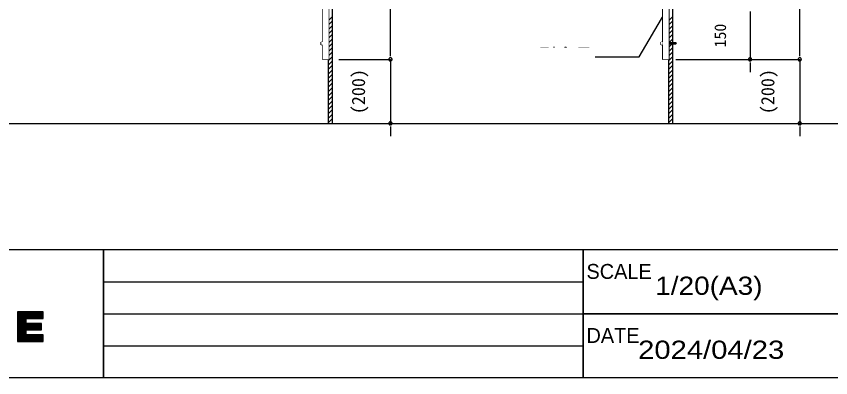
# Model space of a CAD drawing. Units: millimetres, scale not verified. Extents: x -4205 to 4205, y -2975 to 2975.
# Drawn here: x -1423 to 1124, y -2750 to -1621 of the extents above; entities that cross this region are included whole.
import ezdxf
from ezdxf.enums import TextEntityAlignment as Align

# ---------------------------------------------------------------- set-up
doc = ezdxf.new("R2010")
doc.units = ezdxf.units.MM
doc.header["$LTSCALE"] = 20
for name, color, linetype in [('0-0', 7, 'Continuous'), ('0-1', 3, 'Continuous'), ('0-2', 7, 'Continuous')]:
    doc.layers.add(name, color=color, linetype=linetype)
doc.styles.add('メイリオ', font='')
doc.styles.add('ＭＳ ゴシック', font='')
doc.styles.get('メイリオ').set_extended_font_data('メイリオ')
doc.styles.get('ＭＳ ゴシック').set_extended_font_data('MS Gothic')

msp = doc.modelspace()

# ---------------------------------------------------------------- linework, layer by layer
at = {"layer": '0-0'}
for p, q in [((-446.63, -1955.6), (-446.63, 444.4)), ((-434.13, -1955.6), (-434.13, 444.4)), ((617.09, -1955.6), (617.09, 444.4)), ((617.09, -1955.6), (617.09, 444.4)), ((629.59, -1955.6), (629.59, 444.4)), ((-446.63, -1634.14), (-434.13, -1621.64)), ((617.09, -1634.14), (629.59, -1621.64)), ((-446.63, -1647.98), (-434.13, -1635.48)), ((-446.63, -1661.83), (-434.13, -1649.33)), ((617.09, -1647.98), (629.59, -1635.48)), ((617.09, -1661.83), (629.59, -1649.33)), ((-446.63, -1675.67), (-434.13, -1663.17)), ((-446.63, -1689.52), (-434.13, -1677.02)), ((617.09, -1675.67), (629.59, -1663.17)), ((617.09, -1689.52), (629.59, -1677.02)), ((-446.63, -1703.36), (-434.13, -1690.86)), ((-446.63, -1717.21), (-434.13, -1704.71)), ((598.09, -1702.6), (595.09, -1702.6)), ((595.79, -1708.6), (595.79, -1702.6)), ((596.59, -1708.6), (596.59, -1702.6)), ((597.39, -1708.6), (597.39, -1702.6)), ((598.09, -1709.6), (598.09, -1701.6)), ((638.06, -1703.6), (599.09, -1703.6)), ((599.56, -1708.07), (600.13, -1703.12)), ((600.27, -1703.65), (600.13, -1703.12)), ((600.56, -1708.07), (601.13, -1703.12)), ((601.27, -1703.65), (601.13, -1703.12)), ((601.56, -1708.07), (602.13, -1703.12)), ((602.27, -1703.65), (602.13, -1703.12)), ((602.56, -1708.07), (603.13, -1703.12)), ((603.27, -1703.65), (603.13, -1703.12)), ((603.56, -1708.07), (604.13, -1703.12)), ((604.27, -1703.65), (604.13, -1703.12)), ((604.56, -1708.07), (605.13, -1703.12)), ((605.27, -1703.65), (605.13, -1703.12)), ((605.56, -1708.07), (606.13, -1703.12)), ((606.27, -1703.65), (606.13, -1703.12)), ((606.56, -1708.07), (607.13, -1703.12)), ((607.27, -1703.65), (607.13, -1703.12)), ((607.56, -1708.07), (608.13, -1703.12)), ((608.27, -1703.65), (608.13, -1703.12)), ((608.56, -1708.07), (609.13, -1703.12)), ((609.27, -1703.65), (609.13, -1703.12)), ((609.56, -1708.07), (610.13, -1703.12)), ((610.27, -1703.65), (610.13, -1703.12)), ((610.56, -1708.07), (611.13, -1703.12)), ((611.27, -1703.65), (611.13, -1703.12)), ((611.56, -1708.07), (612.13, -1703.12)), ((612.27, -1703.65), (612.13, -1703.12)), ((612.56, -1708.07), (613.13, -1703.12)), ((613.27, -1703.65), (613.13, -1703.12)), ((613.56, -1708.07), (614.13, -1703.12)), ((614.27, -1703.65), (614.13, -1703.12)), ((614.56, -1708.07), (615.13, -1703.12)), ((615.27, -1703.65), (615.13, -1703.12)), ((615.56, -1708.07), (616.13, -1703.12)), ((616.27, -1703.65), (616.13, -1703.12)), ((616.56, -1708.07), (617.13, -1703.12)), ((617.09, -1703.36), (629.59, -1690.86)), ((617.09, -1717.21), (629.59, -1704.71)), ((617.27, -1703.65), (617.13, -1703.12)), ((617.56, -1708.07), (618.13, -1703.12)), ((618.27, -1703.65), (618.13, -1703.12)), ((618.56, -1708.07), (619.13, -1703.12)), ((619.27, -1703.65), (619.13, -1703.12)), ((619.56, -1708.07), (620.13, -1703.12)), ((620.27, -1703.65), (620.13, -1703.12)), ((620.56, -1708.07), (621.13, -1703.12)), ((621.27, -1703.65), (621.13, -1703.12)), ((621.56, -1708.07), (622.13, -1703.12)), ((622.27, -1703.65), (622.13, -1703.12)), ((622.56, -1708.07), (623.13, -1703.12)), ((623.27, -1703.65), (623.13, -1703.12)), ((623.56, -1708.07), (624.13, -1703.12)), ((624.27, -1703.65), (624.13, -1703.12)), ((624.56, -1708.07), (625.13, -1703.12)), ((625.27, -1703.65), (625.13, -1703.12)), ((625.56, -1708.07), (626.13, -1703.12)), ((626.27, -1703.65), (626.13, -1703.12)), ((626.56, -1708.07), (627.13, -1703.12)), ((627.27, -1703.65), (627.13, -1703.12)), ((627.56, -1708.07), (628.13, -1703.12)), ((628.27, -1703.65), (628.13, -1703.12)), ((628.56, -1708.07), (629.13, -1703.12)), ((629.27, -1703.65), (629.13, -1703.12)), ((629.56, -1708.07), (630.13, -1703.12)), ((630.27, -1703.65), (630.13, -1703.12)), ((630.56, -1708.07), (631.13, -1703.12)), ((631.27, -1703.65), (631.13, -1703.12)), ((631.56, -1708.07), (632.13, -1703.12)), ((632.27, -1703.65), (632.13, -1703.12)), ((632.56, -1708.07), (633.13, -1703.12)), ((633.27, -1703.65), (633.13, -1703.12)), ((633.56, -1708.07), (634.13, -1703.12)), ((634.27, -1703.65), (634.13, -1703.12)), ((634.56, -1708.07), (635.13, -1703.12)), ((635.27, -1703.65), (635.13, -1703.12)), ((635.56, -1708.07), (636.13, -1703.12)), ((636.27, -1703.65), (636.13, -1703.12)), ((636.56, -1708.07), (637.13, -1703.12)), ((637.27, -1703.65), (637.13, -1703.12)), ((637.56, -1708.07), (638.13, -1703.12)), ((641.09, -1705.6), (638.06, -1703.6)), ((638.27, -1703.65), (638.13, -1703.12)), ((638.58, -1707.9), (639.05, -1703.72)), ((639.19, -1704.25), (639.05, -1703.72)), ((639.66, -1707.28), (639.98, -1704.26)), ((640.12, -1704.79), (639.98, -1704.26)), ((-446.63, -1731.05), (-434.13, -1718.55)), ((599.09, -1709.6), (598.09, -1709.6)), ((599.56, -1708.07), (599.42, -1707.55)), ((600.56, -1708.07), (600.42, -1707.55)), ((601.56, -1708.07), (601.42, -1707.55)), ((602.56, -1708.07), (602.42, -1707.55)), ((603.56, -1708.07), (603.42, -1707.55)), ((604.56, -1708.07), (604.42, -1707.55)), ((605.56, -1708.07), (605.42, -1707.55)), ((606.56, -1708.07), (606.42, -1707.55)), ((607.56, -1708.07), (607.42, -1707.55)), ((608.56, -1708.07), (608.42, -1707.55)), ((609.56, -1708.07), (609.42, -1707.55)), ((610.56, -1708.07), (610.42, -1707.55)), ((611.56, -1708.07), (611.42, -1707.55)), ((612.56, -1708.07), (612.42, -1707.55)), ((613.56, -1708.07), (613.42, -1707.55)), ((614.56, -1708.07), (614.42, -1707.55)), ((615.56, -1708.07), (615.42, -1707.55)), ((616.56, -1708.07), (616.42, -1707.55)), ((617.09, -1731.05), (629.59, -1718.55)), ((617.56, -1708.07), (617.42, -1707.55)), ((618.56, -1708.07), (618.42, -1707.55)), ((619.56, -1708.07), (619.42, -1707.55)), ((620.56, -1708.07), (620.42, -1707.55)), ((621.56, -1708.07), (621.42, -1707.55)), ((622.56, -1708.07), (622.42, -1707.55)), ((623.56, -1708.07), (623.42, -1707.55)), ((624.56, -1708.07), (624.42, -1707.55)), ((625.56, -1708.07), (625.42, -1707.55)), ((626.56, -1708.07), (626.42, -1707.55)), ((627.56, -1708.07), (627.42, -1707.55)), ((628.56, -1708.07), (628.42, -1707.55)), ((629.56, -1708.07), (629.42, -1707.55)), ((630.56, -1708.07), (630.42, -1707.55)), ((631.56, -1708.07), (631.42, -1707.55)), ((632.56, -1708.07), (632.42, -1707.55)), ((633.56, -1708.07), (633.42, -1707.55)), ((634.56, -1708.07), (634.42, -1707.55)), ((635.56, -1708.07), (635.42, -1707.55)), ((636.56, -1708.07), (636.42, -1707.55)), ((637.56, -1708.07), (637.42, -1707.55)), ((638.58, -1707.9), (638.44, -1707.38)), ((639.66, -1707.28), (639.52, -1706.76)), ((-446.63, -1744.9), (-434.13, -1732.4)), ((-446.63, -1758.74), (-434.13, -1746.24)), ((617.09, -1744.9), (629.59, -1732.4)), ((617.09, -1758.74), (629.59, -1746.24)), ((-446.63, -1772.59), (-434.13, -1760.09)), ((-446.63, -1786.43), (-434.13, -1773.93)), ((617.09, -1772.59), (629.59, -1760.09)), ((617.09, -1786.43), (629.59, -1773.93)), ((-446.63, -1800.27), (-434.13, -1787.77)), ((-446.63, -1814.12), (-434.13, -1801.62)), ((617.09, -1800.27), (629.59, -1787.77)), ((617.09, -1814.12), (629.59, -1801.62)), ((-446.63, -1827.96), (-434.13, -1815.46)), ((-446.63, -1841.81), (-434.13, -1829.31)), ((617.09, -1827.96), (629.59, -1815.46)), ((617.09, -1841.81), (629.59, -1829.31)), ((-446.63, -1855.65), (-434.13, -1843.15)), ((-446.63, -1869.5), (-434.13, -1857)), ((617.09, -1855.65), (629.59, -1843.15)), ((617.09, -1869.5), (629.59, -1857)), ((-446.63, -1883.34), (-434.13, -1870.84)), ((-446.63, -1897.19), (-434.13, -1884.69)), ((617.09, -1883.34), (629.59, -1870.84)), ((617.09, -1897.19), (629.59, -1884.69)), ((-446.63, -1911.03), (-434.13, -1898.53)), ((617.09, -1911.03), (629.59, -1898.53)), ((-446.63, -1924.88), (-434.13, -1912.38)), ((-446.63, -1938.72), (-434.13, -1926.22)), ((617.09, -1924.88), (629.59, -1912.38)), ((617.09, -1938.72), (629.59, -1926.22)), ((-3748.82, -1955.6), (1291.45, -1955.6)), ((-446.63, -1952.56), (-434.13, -1940.06)), ((-435.82, -1955.6), (-434.13, -1953.91)), ((617.09, -1952.56), (629.59, -1940.06)), ((627.91, -1955.6), (629.59, -1953.91)), ((-3950, -2350), (3950, -2350)), ((-1150, -2450), (350, -2450)), ((-1419.6, -2544.57), (-1419.6, -2636.91)), ((-1417.6, -2544.57), (-1417.6, -2636.91)), ((-1415.61, -2544.57), (-1415.61, -2636.91)), ((-1413.61, -2544.57), (-1413.61, -2636.91)), ((-1411.62, -2544.57), (-1411.62, -2636.91)), ((-1409.62, -2544.57), (-1409.62, -2636.91)), ((-1407.63, -2544.57), (-1407.63, -2636.91)), ((-1405.64, -2544.57), (-1405.64, -2636.91)), ((-1403.64, -2544.57), (-1403.64, -2636.91)), ((-1401.65, -2544.57), (-1401.65, -2636.91)), ((-1399.65, -2544.57), (-1399.65, -2636.91)), ((-1397.66, -2544.57), (-1397.66, -2636.91)), ((-1395.66, -2544.57), (-1395.66, -2636.91)), ((-1393.67, -2544.57), (-1393.67, -2636.91)), ((-1391.67, -2544.57), (-1391.67, -2564.88)), ((-1389.68, -2544.57), (-1389.68, -2564.88)), ((-1387.68, -2544.57), (-1387.68, -2564.88)), ((-1385.69, -2544.57), (-1385.69, -2564.88)), ((-1383.69, -2544.57), (-1383.69, -2564.88)), ((-1381.7, -2544.57), (-1381.7, -2564.88)), ((-1379.7, -2544.57), (-1379.7, -2564.88)), ((-1377.71, -2544.57), (-1377.71, -2564.88)), ((-1375.71, -2544.57), (-1375.71, -2564.88)), ((-1373.72, -2544.57), (-1373.72, -2564.88)), ((-1371.73, -2544.57), (-1371.73, -2564.88)), ((-1369.73, -2544.57), (-1369.73, -2564.88)), ((-1367.74, -2544.57), (-1367.74, -2564.88)), ((-1365.74, -2544.57), (-1365.74, -2564.88)), ((-1363.75, -2544.57), (-1363.75, -2564.88)), ((-1361.75, -2544.57), (-1361.75, -2564.88)), ((-1359.76, -2544.57), (-1359.76, -2564.88)), ((-1357.76, -2544.57), (-1357.76, -2564.88)), ((-1355.77, -2544.57), (-1355.77, -2564.88)), ((-1353.77, -2544.57), (-1353.77, -2564.88)), ((-1351.78, -2544.57), (-1351.78, -2564.88)), ((-1349.78, -2544.57), (-1349.78, -2564.88)), ((-1347.79, -2544.57), (-1347.79, -2564.88)), ((-1345.79, -2544.57), (-1345.79, -2564.88)), ((-1343.8, -2544.57), (-1343.8, -2564.88)), ((-1341.8, -2544.57), (-1341.8, -2564.88)), ((-1339.81, -2544.57), (-1339.81, -2564.88)), ((-1150, -2550), (350, -2550)), ((-1391.67, -2580.65), (-1391.67, -2600.96)), ((-1389.68, -2580.65), (-1389.68, -2600.96)), ((-1387.68, -2580.65), (-1387.68, -2600.96)), ((-1385.69, -2580.65), (-1385.69, -2600.96)), ((-1383.69, -2580.65), (-1383.69, -2600.96)), ((-1381.7, -2580.65), (-1381.7, -2600.96)), ((-1379.7, -2580.65), (-1379.7, -2600.96)), ((-1377.71, -2580.65), (-1377.71, -2600.96)), ((-1375.71, -2580.65), (-1375.71, -2600.96)), ((-1373.72, -2580.65), (-1373.72, -2600.96)), ((-1371.73, -2580.65), (-1371.73, -2600.96)), ((-1369.73, -2580.65), (-1369.73, -2600.96)), ((-1367.74, -2580.65), (-1367.74, -2600.96)), ((-1365.74, -2580.65), (-1365.74, -2600.96)), ((-1363.75, -2580.65), (-1363.75, -2600.96)), ((-1361.75, -2580.65), (-1361.75, -2600.96)), ((-1359.76, -2580.65), (-1359.76, -2600.96)), ((-1357.76, -2580.65), (-1357.76, -2600.96)), ((-1355.77, -2580.65), (-1355.77, -2600.96)), ((-1353.77, -2580.65), (-1353.77, -2600.96)), ((-1351.78, -2580.65), (-1351.78, -2600.96)), ((-1349.78, -2580.65), (-1349.78, -2600.96)), ((-1347.79, -2580.65), (-1347.79, -2600.96)), ((-1345.79, -2580.65), (-1345.79, -2600.96)), ((-1391.67, -2616.58), (-1391.67, -2636.91)), ((-1389.68, -2616.58), (-1389.68, -2636.91)), ((-1387.68, -2616.58), (-1387.68, -2636.91)), ((-1385.69, -2616.58), (-1385.69, -2636.91)), ((-1383.69, -2616.58), (-1383.69, -2636.91)), ((-1381.7, -2616.58), (-1381.7, -2636.91)), ((-1379.7, -2616.58), (-1379.7, -2636.91)), ((-1377.71, -2616.58), (-1377.71, -2636.91)), ((-1375.71, -2616.58), (-1375.71, -2636.91)), ((-1373.72, -2616.58), (-1373.72, -2636.91)), ((-1371.73, -2616.58), (-1371.73, -2636.91)), ((-1369.73, -2616.58), (-1369.73, -2636.91)), ((-1367.74, -2616.58), (-1367.74, -2636.91)), ((-1365.74, -2616.58), (-1365.74, -2636.91)), ((-1363.75, -2616.58), (-1363.75, -2636.91)), ((-1361.75, -2616.58), (-1361.75, -2636.91)), ((-1359.76, -2616.58), (-1359.76, -2636.91)), ((-1357.76, -2616.58), (-1357.76, -2636.91)), ((-1355.77, -2616.58), (-1355.77, -2636.91)), ((-1353.77, -2616.58), (-1353.77, -2636.91)), ((-1351.78, -2616.58), (-1351.78, -2636.91)), ((-1349.78, -2616.58), (-1349.78, -2636.91)), ((-1347.79, -2616.58), (-1347.79, -2636.91)), ((-1345.79, -2616.58), (-1345.79, -2636.91)), ((-1343.8, -2616.58), (-1343.8, -2636.91)), ((-1341.8, -2616.58), (-1341.8, -2636.91)), ((-1339.81, -2616.58), (-1339.81, -2636.91)), ((-1150, -2650), (350, -2650))]:
    msp.add_line(p, q, dxfattribs=at)
for points in [[(-3950, 2750), (3950, 2750), (3950, -2750), (-3950, -2750)], [(-464.63, 244.4), (-463.63, 244.4), (-463.63, -1755.6), (-464.63, -1755.6)], [(-463.63, 244.4), (-447.63, 244.4), (-447.63, -1755.6), (-463.63, -1755.6)], [(-447.63, 244.4), (-446.63, 244.4), (-446.63, -1755.6), (-447.63, -1755.6)], [(599.09, 244.4), (600.09, 244.4), (600.09, -1755.6), (599.09, -1755.6)], [(600.09, 244.4), (616.09, 244.4), (616.09, -1755.6), (600.09, -1755.6)], [(616.09, 244.4), (617.09, 244.4), (617.09, -1755.6), (616.09, -1755.6)], [(-469.63, -1701.6), (-464.63, -1701.6), (-464.63, -1709.6), (-469.63, -1709.6)], [(593.09, -1701.6), (598.09, -1701.6), (598.09, -1709.6), (593.09, -1709.6)], [(599.09, -1703.6), (617.09, -1703.6), (617.09, -1707.6), (599.09, -1707.6)], [(-2250, -2350), (-1150, -2350), (-1150, -2750), (-2250, -2750)], [(-1150, -2350), (350, -2350), (350, -2750), (-1150, -2750)], [(350, -2350), (1150, -2350), (1150, -2550), (350, -2550)], [(-1338.78, -2564.88), (-1338.78, -2544.57), (-1419.6, -2544.57), (-1419.6, -2636.91), (-1338.78, -2636.91), (-1338.78, -2616.58), (-1392.66, -2616.58), (-1392.66, -2600.96), (-1344.57, -2600.96), (-1344.57, -2580.65), (-1392.66, -2580.65), (-1392.66, -2564.88)], [(350, -2550), (1150, -2550), (1150, -2750), (350, -2750)]]:
    msp.add_lwpolyline(points, close=True, dxfattribs=at)
for points in [[(387.25, -1747.1), (524.67, -1747.1), (605.05, -1610.77)], [(598.09, -1708.6), (595.09, -1708.6), (595.09, -1702.6)], [(599.09, -1709.6), (599.09, -1701.6), (598.09, -1701.6)], [(641.09, -1705.6), (638.06, -1707.6), (599.09, -1707.6)]]:
    msp.add_lwpolyline(points, dxfattribs=at)
at = {"layer": '0-1'}
for p, q in [((-253.08, -1735.6), (-253.08, 224.4)), ((1027.01, -1735.6), (1027.01, 224.4)), ((871.53, -1605.6), (871.53, -1755.6)), ((-253.08, -1735.6), (-253.08, -1715.6)), ((1027.01, -1735.6), (1027.01, -1715.6)), ((-414.88, -1755.6), (-253.08, -1755.6)), ((-414.88, -1755.6), (-253.08, -1755.6)), ((-253.08, -1755.6), (-253.08, -1955.6)), ((639.84, -1755.6), (871.53, -1755.6)), ((745.58, -1755.6), (1027.01, -1755.6)), ((745.58, -1755.6), (1027.01, -1755.6)), ((1027.01, -1755.6), (1027.01, -1955.6)), ((871.53, -1775.6), (871.53, -1795.59)), ((-365.22, -1955.6), (-253.08, -1955.6)), ((879.96, -1955.6), (1027.01, -1955.6)), ((-253.08, -1975.6), (-253.08, -1995.59)), ((1027.01, -1975.6), (1027.01, -1995.59))]:
    msp.add_line(p, q, dxfattribs=at)
at = {"layer": '0-2', "color": 3}
for p, q in [((-253.08, -1745.6), (-253.08, -1735.6)), ((-253.08, -1745.6), (-253.08, -1735.6)), ((1027.01, -1745.6), (1027.01, -1735.6)), ((1027.01, -1745.6), (1027.01, -1735.6)), ((871.53, -1765.6), (871.53, -1775.6)), ((-253.08, -1965.6), (-253.08, -1975.6)), ((1027.01, -1965.6), (1027.01, -1975.6))]:
    msp.add_line(p, q, dxfattribs=at)
at = {"layer": '0-2'}
for points in [[(-253.08, -1750.6), (-254.06, -1750.69), (-255, -1750.98), (-255.86, -1751.44), (-256.62, -1752.06), (-257.24, -1752.82), (-257.7, -1753.68), (-257.99, -1754.62), (-258.08, -1755.6), (-257.99, -1756.57), (-257.7, -1757.51), (-257.24, -1758.37), (-256.62, -1759.13), (-255.86, -1759.75), (-255, -1760.22), (-254.06, -1760.5), (-253.08, -1760.6), (-252.11, -1760.5), (-251.17, -1760.22), (-250.31, -1759.75), (-249.55, -1759.13), (-248.93, -1758.37), (-248.46, -1757.51), (-248.18, -1756.57), (-248.08, -1755.6), (-248.18, -1754.62), (-248.46, -1753.68), (-248.93, -1752.82), (-249.55, -1752.06), (-250.31, -1751.44), (-251.17, -1750.98), (-252.11, -1750.69)], [(-253.08, -1750.6), (-254.06, -1750.69), (-255, -1750.98), (-255.86, -1751.44), (-256.62, -1752.06), (-257.24, -1752.82), (-257.7, -1753.68), (-257.99, -1754.62), (-258.08, -1755.6), (-257.99, -1756.57), (-257.7, -1757.51), (-257.24, -1758.37), (-256.62, -1759.13), (-255.86, -1759.75), (-255, -1760.22), (-254.06, -1760.5), (-253.08, -1760.6), (-252.11, -1760.5), (-251.17, -1760.22), (-250.31, -1759.75), (-249.55, -1759.13), (-248.93, -1758.37), (-248.46, -1757.51), (-248.18, -1756.57), (-248.08, -1755.6), (-248.18, -1754.62), (-248.46, -1753.68), (-248.93, -1752.82), (-249.55, -1752.06), (-250.31, -1751.44), (-251.17, -1750.98), (-252.11, -1750.69)], [(871.53, -1760.6), (872.5, -1760.5), (873.44, -1760.22), (874.3, -1759.75), (875.06, -1759.13), (875.68, -1758.37), (876.15, -1757.51), (876.43, -1756.57), (876.53, -1755.6), (876.43, -1754.62), (876.15, -1753.68), (875.68, -1752.82), (875.06, -1752.06), (874.3, -1751.44), (873.44, -1750.98), (872.5, -1750.69), (871.53, -1750.6), (870.55, -1750.69), (869.61, -1750.98), (868.75, -1751.44), (867.99, -1752.06), (867.37, -1752.82), (866.91, -1753.68), (866.62, -1754.62), (866.53, -1755.6), (866.62, -1756.57), (866.91, -1757.51), (867.37, -1758.37), (867.99, -1759.13), (868.75, -1759.75), (869.61, -1760.22), (870.55, -1760.5)], [(1027.01, -1750.6), (1026.03, -1750.69), (1025.1, -1750.98), (1024.23, -1751.44), (1023.47, -1752.06), (1022.85, -1752.82), (1022.39, -1753.68), (1022.11, -1754.62), (1022.01, -1755.6), (1022.11, -1756.57), (1022.39, -1757.51), (1022.85, -1758.37), (1023.47, -1759.13), (1024.23, -1759.75), (1025.1, -1760.22), (1026.03, -1760.5), (1027.01, -1760.6), (1027.99, -1760.5), (1028.92, -1760.22), (1029.79, -1759.75), (1030.54, -1759.13), (1031.17, -1758.37), (1031.63, -1757.51), (1031.91, -1756.57), (1032.01, -1755.6), (1031.91, -1754.62), (1031.63, -1753.68), (1031.17, -1752.82), (1030.54, -1752.06), (1029.79, -1751.44), (1028.92, -1750.98), (1027.99, -1750.69)], [(1027.01, -1750.6), (1026.03, -1750.69), (1025.1, -1750.98), (1024.23, -1751.44), (1023.47, -1752.06), (1022.85, -1752.82), (1022.39, -1753.68), (1022.11, -1754.62), (1022.01, -1755.6), (1022.11, -1756.57), (1022.39, -1757.51), (1022.85, -1758.37), (1023.47, -1759.13), (1024.23, -1759.75), (1025.1, -1760.22), (1026.03, -1760.5), (1027.01, -1760.6), (1027.99, -1760.5), (1028.92, -1760.22), (1029.79, -1759.75), (1030.54, -1759.13), (1031.17, -1758.37), (1031.63, -1757.51), (1031.91, -1756.57), (1032.01, -1755.6), (1031.91, -1754.62), (1031.63, -1753.68), (1031.17, -1752.82), (1030.54, -1752.06), (1029.79, -1751.44), (1028.92, -1750.98), (1027.99, -1750.69)], [(-253.08, -1960.6), (-252.11, -1960.5), (-251.17, -1960.22), (-250.31, -1959.75), (-249.55, -1959.13), (-248.93, -1958.37), (-248.46, -1957.51), (-248.18, -1956.57), (-248.08, -1955.6), (-248.18, -1954.62), (-248.46, -1953.68), (-248.93, -1952.82), (-249.55, -1952.06), (-250.31, -1951.44), (-251.17, -1950.98), (-252.11, -1950.69), (-253.08, -1950.6), (-254.06, -1950.69), (-255, -1950.98), (-255.86, -1951.44), (-256.62, -1952.06), (-257.24, -1952.82), (-257.7, -1953.68), (-257.99, -1954.62), (-258.08, -1955.6), (-257.99, -1956.57), (-257.7, -1957.51), (-257.24, -1958.37), (-256.62, -1959.13), (-255.86, -1959.75), (-255, -1960.22), (-254.06, -1960.5)], [(1027.01, -1960.6), (1027.99, -1960.5), (1028.92, -1960.22), (1029.79, -1959.75), (1030.54, -1959.13), (1031.17, -1958.37), (1031.63, -1957.51), (1031.91, -1956.57), (1032.01, -1955.6), (1031.91, -1954.62), (1031.63, -1953.68), (1031.17, -1952.82), (1030.54, -1952.06), (1029.79, -1951.44), (1028.92, -1950.98), (1027.99, -1950.69), (1027.01, -1950.6), (1026.03, -1950.69), (1025.1, -1950.98), (1024.23, -1951.44), (1023.47, -1952.06), (1022.85, -1952.82), (1022.39, -1953.68), (1022.11, -1954.62), (1022.01, -1955.6), (1022.11, -1956.57), (1022.39, -1957.51), (1022.85, -1958.37), (1023.47, -1959.13), (1024.23, -1959.75), (1025.1, -1960.22), (1026.03, -1960.5)]]:
    msp.add_lwpolyline(points, close=True, dxfattribs=at)

# ---------------------------------------------------------------- texts
at = {"layer": '0-0'}
for s, height, style, p in [('L型金具', 41.38, 'ＭＳ ゴシック', (182.3, -1775.47)), ('SCALE', 46.55, 'メイリオ', (360, -2455.25)), ('DATE', 46.55, 'メイリオ', (360, -2655.25))]:
    msp.add_text(s, height=height, dxfattribs=dict(at, style=style)).set_placement(p, align=Align.BOTTOM_LEFT)
at = {"layer": '0-0', "style": 'メイリオ'}
for s, width, p in [('1/20(A3)', 1.15, (574.98, -2508.21)), ('2024/04/23', 1.2, (521.54, -2708.21))]:
    msp.add_text(s, height=56.9, dxfattribs=dict(at, width=width)).set_placement(p, align=Align.BOTTOM_LEFT)
at = {"layer": '0-1', "color": 7, "style": 'ＭＳ ゴシック'}
for s, height, p in [('150', 36.21, (807.31, -1718.13)), ('(200)', 41.38, (-320.08, -1926.72)), ('(200)', 41.38, (960.02, -1926.72))]:
    msp.add_text(s, height=height, rotation=90, dxfattribs=at).set_placement(p, align=Align.BOTTOM_LEFT)

# ---------------------------------------------------------------- next in the draw order: wipeouts: each hides what was drawn before it
for points in [[(-464.63, -1755.6), (-463.63, 244.4), (-463.63, -1755.6), (-463.63, -1755.6)], [(599.09, -1755.6), (600.09, 244.4), (600.09, -1755.6), (600.09, -1755.6)], [(182.3, -1775.32), (386.06, -1718.88), (386.06, -1775.32), (386.06, -1775.32)]]:
    msp.add_wipeout(points)

# ---------------------------------------------------------------- next in the draw order: wipeouts: each hides what was drawn before it
for points in [[(-464.63, 244.4), (-463.63, 244.4), (-464.63, -1755.6), (-464.63, -1755.6)], [(599.09, 244.4), (600.09, 244.4), (599.09, -1755.6), (599.09, -1755.6)], [(182.3, -1718.88), (386.06, -1718.88), (182.3, -1775.32), (182.3, -1775.32)]]:
    msp.add_wipeout(points)

# ---------------------------------------------------------------- next in the draw order: linework, layer by layer
at = {"layer": '0-0'}
msp.add_solid([(182.3, -1718.88), (386.06, -1718.88), (386.06, -1718.88)], dxfattribs=at)

# ---------------------------------------------------------------- next in the draw order: wipeouts: each hides what was drawn before it
for points in [[(-463.63, -1755.6), (-447.63, 244.4), (-447.63, -1755.6), (-447.63, -1755.6)], [(600.09, -1755.6), (616.09, 244.4), (616.09, -1755.6), (616.09, -1755.6)]]:
    msp.add_wipeout(points)

# ---------------------------------------------------------------- next in the draw order: wipeouts: each hides what was drawn before it
for points in [[(-463.63, 244.4), (-447.63, 244.4), (-463.63, -1755.6), (-463.63, -1755.6)], [(600.09, 244.4), (616.09, 244.4), (600.09, -1755.6), (600.09, -1755.6)]]:
    msp.add_wipeout(points)

# ---------------------------------------------------------------- next in the draw order: wipeouts: each hides what was drawn before it
for points in [[(-447.63, -1755.6), (-446.63, 244.4), (-446.63, -1755.6), (-446.63, -1755.6)], [(616.09, -1755.6), (617.09, 244.4), (617.09, -1755.6), (617.09, -1755.6)], [(-469.63, -1709.6), (-464.63, -1701.6), (-464.63, -1709.6), (-464.63, -1709.6)], [(593.09, -1709.6), (598.09, -1701.6), (598.09, -1709.6), (598.09, -1709.6)]]:
    msp.add_wipeout(points)

# ---------------------------------------------------------------- next in the draw order: wipeouts: each hides what was drawn before it
for points in [[(-447.63, 244.4), (-446.63, 244.4), (-447.63, -1755.6), (-447.63, -1755.6)], [(616.09, 244.4), (617.09, 244.4), (616.09, -1755.6), (616.09, -1755.6)], [(-469.63, -1701.6), (-464.63, -1701.6), (-469.63, -1709.6), (-469.63, -1709.6)], [(593.09, -1701.6), (598.09, -1701.6), (593.09, -1709.6), (593.09, -1709.6)]]:
    msp.add_wipeout(points)

# ---------------------------------------------------------------- next in the draw order: linework, layer by layer
for points in [[(-469.63, -1701.6), (-464.63, -1701.6), (-464.63, -1701.6)], [(593.09, -1701.6), (598.09, -1701.6), (598.09, -1701.6)]]:
    msp.add_solid(points, dxfattribs=at)

doc.saveas('drawing.dxf')
